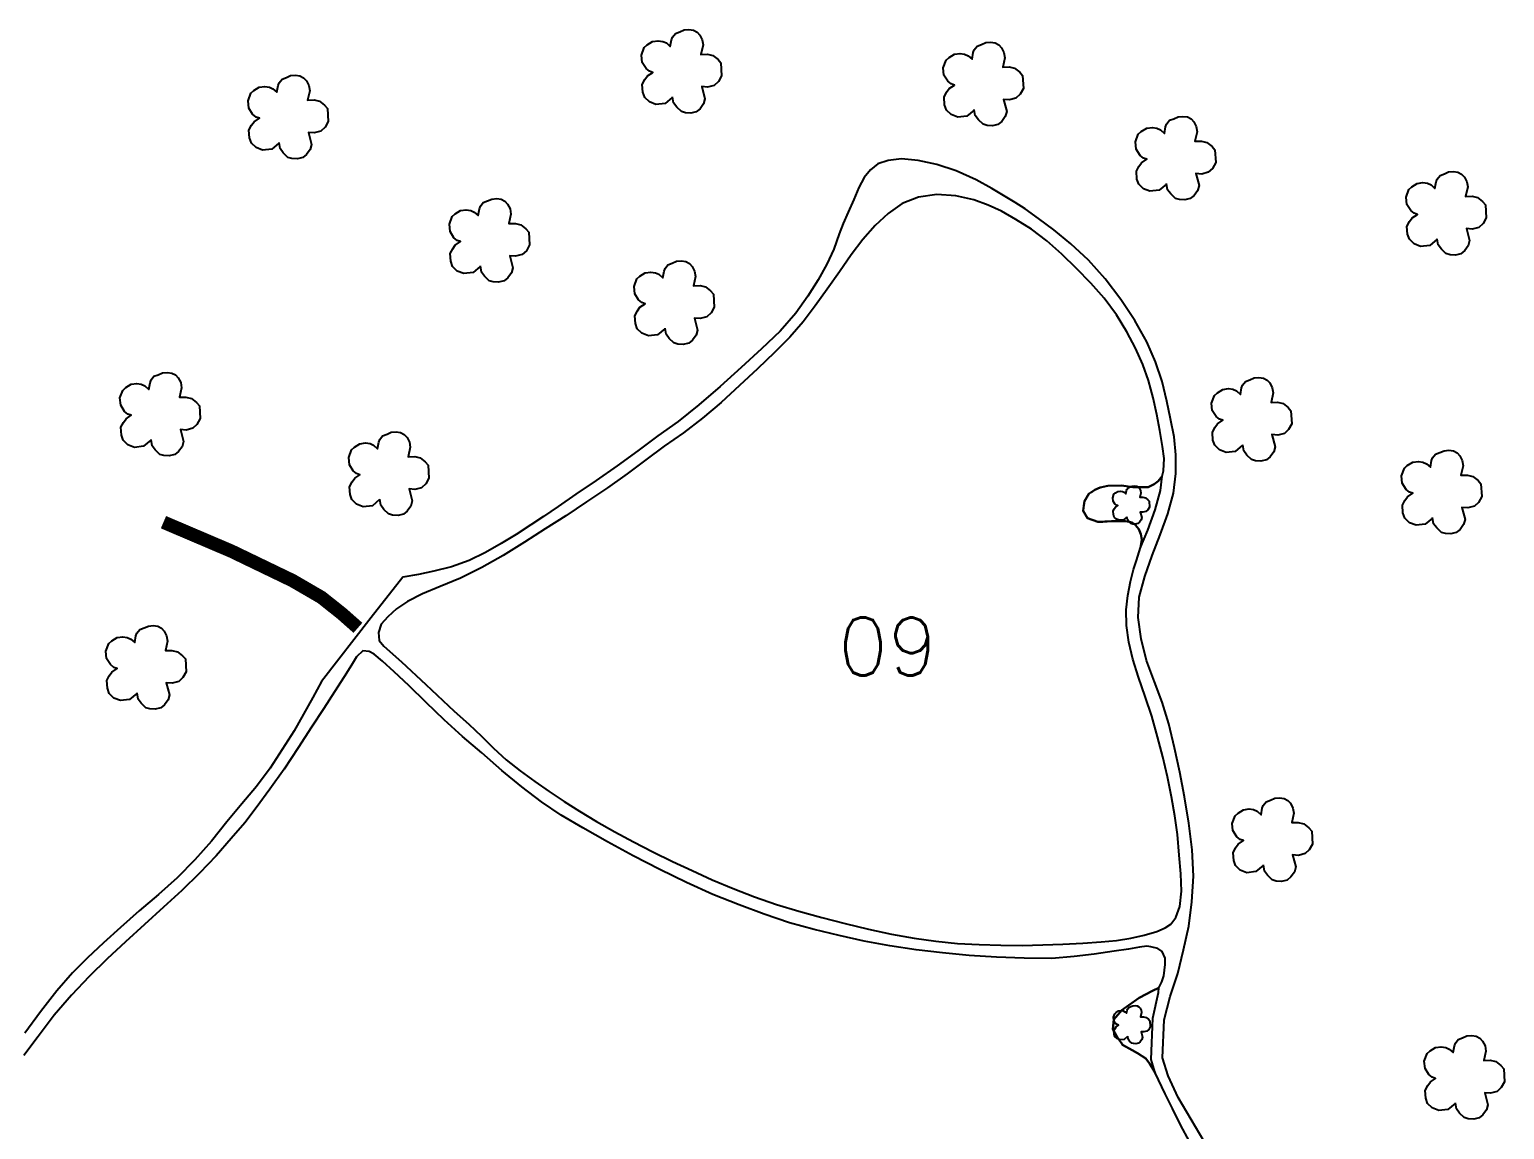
# Model space of a CAD drawing. Extents: x 727942 to 730042, y 7814028 to 7816998.
# Drawn here: x 728843.4 to 729173.6, y 7815647.5 to 7815893.8 of the extents above; entities that cross this region are included whole.
import ezdxf

# ---------------------------------------------------------------- set-up
doc = ezdxf.new("R2010")
doc.units = 0
doc.header["$MEASUREMENT"] = 0
doc.linetypes.add('CONTINUO', pattern=[0])
for name, color, linetype in [('01140001346', 1, 'Continuous'), ('01140001346009', 5, 'Continuous'), ('01140001346010', 5, 'Continuous'), ('_SIMBOLO ARVORE', 118, 'Continuous'), ('ARVORES', 3, 'Continuous'), ('ESTRADA', 1, 'Continuous'), ('TEXTO_NUN_TAL', 7, 'Continuous')]:
    doc.layers.add(name, color=color, linetype=linetype)
doc.styles.add('Simplex', font='simplex.shx')

msp = doc.modelspace()

# ---------------------------------------------------------------- linework, layer by layer
at = {"layer": '01140001346'}
msp.add_lwpolyline([(729106.38, 7815644.87), (729100.54, 7815654.7), (729098.33, 7815659.53), (729097.1, 7815663.55), (729097.43, 7815672.1), (729098.79, 7815677.34), (729100.47, 7815682.5), (729101.77, 7815687.78), (729102.96, 7815693.07), (729103.67, 7815698.52), (729103.99, 7815704.29), (729103.69, 7815710.17), (729102.97, 7815716.1), (729102.01, 7815722.05), (729100.92, 7815727.56), (729099.77, 7815733.01), (729098.49, 7815738.39), (729096.97, 7815743.2), (729095.27, 7815747.81), (729093.49, 7815752.57), (729092.27, 7815757.39), (729091.62, 7815762.15), (729091.84, 7815766.73), (729093.13, 7815771.37), (729094.77, 7815776.05), (729096.55, 7815780.66), (729098.29, 7815785.42), (729099.51, 7815790.02), (729100.04, 7815794.42), (729100.08, 7815798.57), (729099.67, 7815802.62), (729098.83, 7815806.69), (729098.01, 7815810.59), (729096.96, 7815815.03), (729095.51, 7815819.45), (729093.54, 7815823.88), (729090.87, 7815828.66), (729087.74, 7815833.4), (729084.24, 7815838.02), (729080.49, 7815842.22), (729076.53, 7815845.87), (729072.75, 7815848.98), (729069.33, 7815851.51), (729066.32, 7815853.67), (729064.08, 7815855.07), (729058.84, 7815858.26), (729055.34, 7815860.21), (729050.9, 7815862.2), (729046.52, 7815863.64), (729042.35, 7815864.5), (729038.61, 7815864.87), (729035.61, 7815864.54), (729033.35, 7815863.75), (729031.65, 7815862.44), (729030.25, 7815860.68), (729029.08, 7815858.43), (729027.93, 7815855.76), (729026.65, 7815852.93), (729025.57, 7815850.41), (729024.69, 7815848.06), (729023.47, 7815844.69), (729021.94, 7815841.27), (729019.95, 7815837.76), (729017.67, 7815834.12), (729015, 7815830.36), (729011.46, 7815826.33), (729007.27, 7815822.32), (729002.74, 7815818.18), (728998, 7815813.92), (728993.27, 7815809.78), (728988.62, 7815806.1), (728984.07, 7815802.82), (728979.57, 7815799.51), (728974.94, 7815796.13), (728970.24, 7815792.85), (728965.71, 7815789.76), (728961.73, 7815787.07), (728958.44, 7815784.81), (728955.59, 7815782.9), (728952.32, 7815780.77), (728948.95, 7815778.77), (728945.51, 7815776.74), (728941.85, 7815774.92), (728937.86, 7815773.54), (728933.9, 7815772.53), (728930.44, 7815771.77), (728926.97, 7815771.22), (728919.85, 7815762.21), (728908.76, 7815747.84), (728906.82, 7815744.25), (728902.65, 7815736.79), (728897.26, 7815728.41), (728894.19, 7815724.32), (728890.94, 7815720.44), (728887.54, 7815716.46), (728884.11, 7815712.09), (728880.39, 7815707.89), (728876.43, 7815703.91), (728872.24, 7815700.17), (728867.91, 7815696.49), (728863.72, 7815692.77), (728859.91, 7815689.3), (728856.38, 7815685.95), (728853.03, 7815682.59), (728849.47, 7815678.55), (728845.84, 7815673.91), (728842.33, 7815669.1)], dxfattribs=at)
at = {"layer": '01140001346009'}
msp.add_lwpolyline([(729097.17, 7815730.98), (729095.91, 7815735.49), (729094.68, 7815740.08), (729093.15, 7815744.51), (729091.67, 7815748.79), (729090.42, 7815752.83), (729089.52, 7815756.66), (729089.04, 7815760.38), (729088.95, 7815763.93), (729089.3, 7815767.12), (729089.92, 7815770.25), (729090.6, 7815772.9), (729091.21, 7815774.94), (729092.17, 7815777.83), (729092.41, 7815779.64), (729092.23, 7815780.86), (729091.77, 7815781.93), (729090.99, 7815782.89), (729090.89, 7815782.97), (729090.26, 7815783.48), (729089.27, 7815783.68), (729088.8, 7815783.77), (729087.33, 7815783.76), (729085.67, 7815783.72), (729082.59, 7815783.58), (729080.29, 7815784.45), (729079.28, 7815786.05), (729079.58, 7815788.23), (729080.58, 7815789.86), (729081.93, 7815790.79), (729083.11, 7815791.26), (729084.81, 7815791.65), (729087.89, 7815791.7), (729089.88, 7815791.42), (729090.4, 7815791.34), (729091.65, 7815791.34), (729092.21, 7815791.34), (729093.82, 7815791.39), (729095.17, 7815792.05), (729096.13, 7815792.67), (729096.99, 7815793.83), (729097.32, 7815795.01), (729097.45, 7815797.81), (729097.03, 7815800.47), (729096.5, 7815804.02), (729095.82, 7815807.66), (729095, 7815811.38), (729093.94, 7815815.25), (729092.67, 7815818.84), (729091, 7815822.48), (729089.08, 7815826.16), (729086.75, 7815829.98), (729084.03, 7815833.65), (729081.05, 7815837.05), (729077.84, 7815840.33), (729074.55, 7815843.53), (729071.17, 7815846.55), (729067.75, 7815849.13), (729064.25, 7815851.32), (729060.98, 7815853.14), (729058.01, 7815854.54), (729054.84, 7815855.72), (729050.76, 7815856.59), (729046.52, 7815856.86), (729042.43, 7815856.33), (729038.8, 7815854.86), (729035.64, 7815852.62), (729032.71, 7815849.92), (729029.95, 7815846.82), (729027.34, 7815843.35), (729024.76, 7815839.59), (729021.98, 7815835.72), (729019.26, 7815831.98), (729016.57, 7815828.35), (729013.59, 7815824.97), (729010.2, 7815821.5), (729006.36, 7815817.89), (729002.36, 7815814.16), (728998.28, 7815810.35), (728994.1, 7815806.8), (728989.81, 7815803.52), (728985.46, 7815800.56), (728981.37, 7815797.48), (728977.21, 7815794.38), (728972.77, 7815791.2), (728968.11, 7815788.09), (728963.45, 7815784.97), (728958.86, 7815782.01), (728954.19, 7815779.02), (728949.42, 7815776.06), (728944.65, 7815773.38), (728939.87, 7815770.97), (728935.32, 7815769.15), (728931.34, 7815767.48), (728928.02, 7815765.75), (728925.58, 7815764.09), (728923.58, 7815762.36), (728922.14, 7815760.65), (728921.49, 7815758.81), (728921.63, 7815757.06), (728922.72, 7815755.75), (728926.68, 7815752.24), (728932.1, 7815747.17), (728938.43, 7815741.22), (728941.73, 7815738.3), (728944.58, 7815735.58), (728947.3, 7815732.92), (728950.13, 7815730.34), (728953.27, 7815727.82), (728956.49, 7815725.46), (728959.74, 7815723.21), (728963.09, 7815720.98), (728966.52, 7815718.81), (728970.33, 7815716.48), (728974.41, 7815714.19), (728978.6, 7815711.95), (728982.92, 7815709.74), (728987.34, 7815707.58), (728991.78, 7815705.51), (728996.24, 7815703.45), (729000.91, 7815701.51), (729005.72, 7815699.63), (729010.63, 7815697.95), (729015.64, 7815696.46), (729020.76, 7815695.01), (729026.02, 7815693.65), (729031.27, 7815692.4), (729036.4, 7815691.29), (729041.43, 7815690.39), (729046.34, 7815689.71), (729051.19, 7815689.2), (729056.04, 7815688.93), (729060.9, 7815688.8), (729065.66, 7815688.76), (729070.28, 7815688.9), (729074.78, 7815689.04), (729079.24, 7815689.27), (729083.32, 7815689.53), (729086.77, 7815689.89), (729089.95, 7815690.37), (729092.95, 7815691.07), (729095.77, 7815691.86), (729097.67, 7815692.72), (729098.94, 7815693.54), (729100.08, 7815694.99), (729100.93, 7815697.44), (729101.29, 7815700.9), (729101.14, 7815704.78), (729100.83, 7815708.95), (729100.42, 7815713.56), (729099.85, 7815717.79), (729099.1, 7815722), (729098.22, 7815726.5)], close=True, dxfattribs=at)
at = {"layer": '01140001346010'}
msp.add_lwpolyline([(729103.1, 7815644.85), (729101.06, 7815648.58), (729099.27, 7815652.27), (729097.65, 7815655.53), (729095.45, 7815660.22), (729094.16, 7815662.34), (729093.3, 7815663.41), (729091.47, 7815664.61), (729090.29, 7815665.29), (729088.13, 7815666.5), (729087.06, 7815667.96), (729085.96, 7815670.02), (729086.15, 7815672.13), (729087.99, 7815674.26), (729091.87, 7815677.03), (729094.82, 7815678.55), (729096.24, 7815679.29), (729096.89, 7815680.57), (729097.4, 7815681.98), (729097.66, 7815684.5), (729097.66, 7815685.87), (729097.01, 7815687.4), (729096.02, 7815688.05), (729094.45, 7815688.47), (729093.56, 7815688.55), (729091.88, 7815688.35), (729089.46, 7815687.95), (729086.27, 7815687.49), (729081.76, 7815686.79), (729077.26, 7815686.25), (729072.25, 7815685.84), (729066.1, 7815685.89), (729059.91, 7815686.12), (729053.8, 7815686.53), (729047.8, 7815687.13), (729041.9, 7815687.79), (729036.04, 7815688.66), (729030.29, 7815689.72), (729024.63, 7815690.95), (729019.08, 7815692.3), (729013.51, 7815693.82), (729007.91, 7815695.74), (729002.25, 7815697.84), (728996.4, 7815700.18), (728990.47, 7815702.82), (728984.49, 7815705.73), (728978.57, 7815708.79), (728972.77, 7815711.93), (728967.26, 7815715.05), (728962.41, 7815717.94), (728958, 7815720.9), (728953.62, 7815724.24), (728949.1, 7815727.95), (728944.67, 7815731.86), (728940.34, 7815735.56), (728936.24, 7815739.28), (728932.2, 7815743.17), (728928.34, 7815746.95), (728925.06, 7815750.03), (728922.45, 7815752.41), (728920.57, 7815753.97), (728919.46, 7815754.54), (728918.03, 7815754.73), (728916.61, 7815753.35), (728915.49, 7815751.52), (728913.83, 7815748.88), (728911.69, 7815745.57), (728909.25, 7815741.83), (728906.53, 7815737.59), (728903.54, 7815733), (728900.36, 7815728.24), (728897.19, 7815723.73), (728894.15, 7815719.59), (728891.59, 7815716.2), (728888.54, 7815712.68), (728885.2, 7815708.84), (728881.46, 7815704.91), (728877.46, 7815701.07), (728873.36, 7815697.3), (728869.11, 7815693.46), (728864.88, 7815689.56), (728860.77, 7815685.74), (728856.76, 7815681.81), (728852.74, 7815677.63), (728848.86, 7815673.15), (728845.28, 7815668.36), (728842.13, 7815664.08)], dxfattribs=at)
at = {"layer": '_SIMBOLO ARVORE', "linetype": 'CONTINUO'}
for points in [[(728987.31, 7815878.65, 0), (728985.7, 7815877.29, 0), (728983.64, 7815877.05, 0), (728982.18, 7815877.62, 0), (728981.14, 7815878.64, 0), (728980.71, 7815879.81, 0), (728980.59, 7815881.54, 0), (728981.15, 7815882.63, 0), (728981.74, 7815883.44, 0), (728982.93, 7815884.24, 0), (728982.17, 7815884.48, 0), (728981.43, 7815885.09, 0), (728980.56, 7815886.47, 0), (728980.4, 7815888.11, 0), (728981.03, 7815889.81, 0), (728981.69, 7815890.43, 0), (728982.9, 7815891.16, 0), (728984.17, 7815891.33, 0), (728985.18, 7815891.19, 0), (728985.98, 7815890.82, 0), (728986.86, 7815890.03, 0), (728987.12, 7815891.53, 0), (728987.35, 7815892.13, 0), (728988, 7815892.96, 0), (728988.98, 7815893.32, 0), (728989.93, 7815893.74, 0), (728991, 7815893.84, 0), (728992.02, 7815893.7, 0), (728992.84, 7815893.26, 0), (728993.45, 7815892.6, 0), (728993.99, 7815891.54, 0), (728994.2, 7815890.37, 0), (728993.71, 7815888.27, 0), (728995.18, 7815888.29, 0), (728996.4, 7815888, 0), (728997.54, 7815887.09, 0), (728998.18, 7815886.37, 0), (728998.35, 7815883.48, 0), (728997.64, 7815882.19, 0), (728996.7, 7815881.33, 0), (728995.22, 7815880.93, 0), (728993.92, 7815881.04, 0), (728994.61, 7815878.35, 0), (728994.3, 7815877.2, 0), (728993.52, 7815876.1, 0), (728992.66, 7815875.42, 0), (728991.44, 7815875.12, 0), (728990.23, 7815875.19, 0), (728989.33, 7815875.45, 0), (728988.29, 7815876.47, 0), (728987.58, 7815877.39, 0), (728987.36, 7815878.79, 0)], [(729054.88, 7815875.81, 0), (729053.26, 7815874.45, 0), (729051.21, 7815874.21, 0), (729049.74, 7815874.78, 0), (729048.7, 7815875.8, 0), (729048.27, 7815876.97, 0), (729048.16, 7815878.7, 0), (729048.72, 7815879.79, 0), (729049.31, 7815880.6, 0), (729050.49, 7815881.4, 0), (729049.74, 7815881.64, 0), (729049, 7815882.25, 0), (729048.12, 7815883.63, 0), (729047.96, 7815885.27, 0), (729048.59, 7815886.97, 0), (729049.26, 7815887.58, 0), (729050.46, 7815888.32, 0), (729051.73, 7815888.49, 0), (729052.74, 7815888.35, 0), (729053.54, 7815887.98, 0), (729054.42, 7815887.19, 0), (729054.69, 7815888.69, 0), (729054.91, 7815889.29, 0), (729055.57, 7815890.12, 0), (729056.54, 7815890.48, 0), (729057.5, 7815890.9, 0), (729058.57, 7815891, 0), (729059.58, 7815890.85, 0), (729060.41, 7815890.42, 0), (729061.02, 7815889.76, 0), (729061.55, 7815888.7, 0), (729061.76, 7815887.52, 0), (729061.28, 7815885.43, 0), (729062.74, 7815885.45, 0), (729063.96, 7815885.16, 0), (729065.1, 7815884.25, 0), (729065.74, 7815883.52, 0), (729065.91, 7815880.64, 0), (729065.2, 7815879.34, 0), (729064.26, 7815878.48, 0), (729062.78, 7815878.09, 0), (729061.49, 7815878.2, 0), (729062.18, 7815875.51, 0), (729061.86, 7815874.36, 0), (729061.08, 7815873.26, 0), (729060.23, 7815872.58, 0), (729059.01, 7815872.28, 0), (729057.8, 7815872.35, 0), (729056.89, 7815872.61, 0), (729055.85, 7815873.63, 0), (729055.14, 7815874.55, 0), (729054.93, 7815875.95, 0)], [(728899.23, 7815868.41, 0), (728897.61, 7815867.05, 0), (728895.55, 7815866.82, 0), (728894.09, 7815867.39, 0), (728893.05, 7815868.41, 0), (728892.62, 7815869.58, 0), (728892.5, 7815871.3, 0), (728893.06, 7815872.4, 0), (728893.66, 7815873.2, 0), (728894.84, 7815874, 0), (728894.09, 7815874.24, 0), (728893.34, 7815874.86, 0), (728892.47, 7815876.23, 0), (728892.31, 7815877.87, 0), (728892.94, 7815879.58, 0), (728893.61, 7815880.19, 0), (728894.81, 7815880.93, 0), (728896.08, 7815881.1, 0), (728897.09, 7815880.95, 0), (728897.89, 7815880.58, 0), (728898.77, 7815879.8, 0), (728899.04, 7815881.3, 0), (728899.26, 7815881.89, 0), (728899.91, 7815882.72, 0), (728900.89, 7815883.08, 0), (728901.84, 7815883.51, 0), (728902.92, 7815883.6, 0), (728903.93, 7815883.46, 0), (728904.75, 7815883.02, 0), (728905.37, 7815882.36, 0), (728905.9, 7815881.31, 0), (728906.11, 7815880.13, 0), (728905.62, 7815878.03, 0), (728907.09, 7815878.06, 0), (728908.31, 7815877.76, 0), (728909.45, 7815876.86, 0), (728910.09, 7815876.13, 0), (728910.26, 7815873.24, 0), (728909.55, 7815871.95, 0), (728908.61, 7815871.09, 0), (728907.13, 7815870.69, 0), (728905.83, 7815870.81, 0), (728906.53, 7815868.11, 0), (728906.21, 7815866.96, 0), (728905.43, 7815865.87, 0), (728904.57, 7815865.18, 0), (728903.35, 7815864.88, 0), (728902.14, 7815864.96, 0), (728901.24, 7815865.21, 0), (728900.2, 7815866.23, 0), (728899.49, 7815867.16, 0), (728899.28, 7815868.55, 0)], [(729097.93, 7815859.2, 0), (729096.32, 7815857.84, 0), (729094.26, 7815857.61, 0), (729092.8, 7815858.17, 0), (729091.76, 7815859.19, 0), (729091.33, 7815860.36, 0), (729091.21, 7815862.09, 0), (729091.77, 7815863.18, 0), (729092.36, 7815863.99, 0), (729093.55, 7815864.79, 0), (729092.79, 7815865.03, 0), (729092.05, 7815865.65, 0), (729091.18, 7815867.02, 0), (729091.02, 7815868.66, 0), (729091.65, 7815870.37, 0), (729092.31, 7815870.98, 0), (729093.52, 7815871.71, 0), (729094.79, 7815871.88, 0), (729095.8, 7815871.74, 0), (729096.6, 7815871.37, 0), (729097.48, 7815870.59, 0), (729097.74, 7815872.08, 0), (729097.97, 7815872.68, 0), (729098.62, 7815873.51, 0), (729099.6, 7815873.87, 0), (729100.55, 7815874.29, 0), (729101.62, 7815874.39, 0), (729102.64, 7815874.25, 0), (729103.46, 7815873.81, 0), (729104.07, 7815873.15, 0), (729104.61, 7815872.09, 0), (729104.82, 7815870.92, 0), (729104.33, 7815868.82, 0), (729105.8, 7815868.84, 0), (729107.02, 7815868.55, 0), (729108.16, 7815867.64, 0), (729108.8, 7815866.92, 0), (729108.97, 7815864.03, 0), (729108.26, 7815862.74, 0), (729107.32, 7815861.88, 0), (729105.84, 7815861.48, 0), (729104.54, 7815861.6, 0), (729105.24, 7815858.9, 0), (729104.92, 7815857.75, 0), (729104.14, 7815856.65, 0), (729103.28, 7815855.97, 0), (729102.06, 7815855.67, 0), (729100.85, 7815855.74, 0), (729099.95, 7815856, 0), (729098.91, 7815857.02, 0), (729098.2, 7815857.94, 0), (729097.98, 7815859.34, 0)], [(729158.53, 7815846.86, 0), (729156.91, 7815845.5, 0), (729154.85, 7815845.27, 0), (729153.39, 7815845.84, 0), (729152.35, 7815846.86, 0), (729151.92, 7815848.03, 0), (729151.8, 7815849.75, 0), (729152.36, 7815850.84, 0), (729152.96, 7815851.65, 0), (729154.14, 7815852.45, 0), (729153.39, 7815852.69, 0), (729152.64, 7815853.31, 0), (729151.77, 7815854.68, 0), (729151.61, 7815856.32, 0), (729152.24, 7815858.03, 0), (729152.9, 7815858.64, 0), (729154.11, 7815859.38, 0), (729155.38, 7815859.55, 0), (729156.39, 7815859.4, 0), (729157.19, 7815859.03, 0), (729158.07, 7815858.25, 0), (729158.33, 7815859.75, 0), (729158.56, 7815860.34, 0), (729159.21, 7815861.17, 0), (729160.19, 7815861.53, 0), (729161.14, 7815861.96, 0), (729162.22, 7815862.05, 0), (729163.23, 7815861.91, 0), (729164.05, 7815861.47, 0), (729164.67, 7815860.81, 0), (729165.2, 7815859.76, 0), (729165.41, 7815858.58, 0), (729164.92, 7815856.48, 0), (729166.39, 7815856.5, 0), (729167.61, 7815856.21, 0), (729168.75, 7815855.3, 0), (729169.39, 7815854.58, 0), (729169.56, 7815851.69, 0), (729168.85, 7815850.4, 0), (729167.91, 7815849.54, 0), (729166.43, 7815849.14, 0), (729165.13, 7815849.26, 0), (729165.83, 7815846.56, 0), (729165.51, 7815845.41, 0), (729164.73, 7815844.32, 0), (729163.87, 7815843.63, 0), (729162.65, 7815843.33, 0), (729161.44, 7815843.41, 0), (729160.54, 7815843.66, 0), (729159.5, 7815844.68, 0), (729158.79, 7815845.6, 0), (729158.58, 7815847, 0)], [(728944.29, 7815840.77, 0), (728942.68, 7815839.42, 0), (728940.62, 7815839.18, 0), (728939.16, 7815839.75, 0), (728938.12, 7815840.77, 0), (728937.69, 7815841.94, 0), (728937.57, 7815843.67, 0), (728938.13, 7815844.76, 0), (728938.72, 7815845.56, 0), (728939.91, 7815846.37, 0), (728939.15, 7815846.61, 0), (728938.41, 7815847.22, 0), (728937.54, 7815848.6, 0), (728937.38, 7815850.23, 0), (728938.01, 7815851.94, 0), (728938.67, 7815852.55, 0), (728939.88, 7815853.29, 0), (728941.15, 7815853.46, 0), (728942.16, 7815853.31, 0), (728942.96, 7815852.94, 0), (728943.84, 7815852.16, 0), (728944.1, 7815853.66, 0), (728944.33, 7815854.26, 0), (728944.98, 7815855.09, 0), (728945.96, 7815855.45, 0), (728946.91, 7815855.87, 0), (728947.98, 7815855.97, 0), (728949, 7815855.82, 0), (728949.82, 7815855.39, 0), (728950.43, 7815854.73, 0), (728950.97, 7815853.67, 0), (728951.18, 7815852.49, 0), (728950.69, 7815850.4, 0), (728952.16, 7815850.42, 0), (728953.38, 7815850.13, 0), (728954.52, 7815849.22, 0), (728955.16, 7815848.49, 0), (728955.33, 7815845.61, 0), (728954.62, 7815844.31, 0), (728953.68, 7815843.45, 0), (728952.2, 7815843.06, 0), (728950.9, 7815843.17, 0), (728951.6, 7815840.48, 0), (728951.28, 7815839.33, 0), (728950.5, 7815838.23, 0), (728949.64, 7815837.55, 0), (728948.42, 7815837.25, 0), (728947.21, 7815837.32, 0), (728946.31, 7815837.58, 0), (728945.27, 7815838.6, 0), (728944.56, 7815839.52, 0), (728944.34, 7815840.91, 0)], [(728985.64, 7815826.85, 0), (728984.02, 7815825.49, 0), (728981.97, 7815825.25, 0), (728980.5, 7815825.82, 0), (728979.46, 7815826.84, 0), (728979.03, 7815828.01, 0), (728978.92, 7815829.74, 0), (728979.48, 7815830.83, 0), (728980.07, 7815831.64, 0), (728981.25, 7815832.44, 0), (728980.5, 7815832.68, 0), (728979.76, 7815833.29, 0), (728978.88, 7815834.67, 0), (728978.73, 7815836.31, 0), (728979.36, 7815838.01, 0), (728980.02, 7815838.62, 0), (728981.22, 7815839.36, 0), (728982.49, 7815839.53, 0), (728983.51, 7815839.39, 0), (728984.31, 7815839.02, 0), (728985.18, 7815838.23, 0), (728985.45, 7815839.73, 0), (728985.67, 7815840.33, 0), (728986.33, 7815841.16, 0), (728987.3, 7815841.52, 0), (728988.26, 7815841.94, 0), (728989.33, 7815842.04, 0), (728990.34, 7815841.89, 0), (728991.17, 7815841.46, 0), (728991.78, 7815840.8, 0), (728992.31, 7815839.74, 0), (728992.52, 7815838.56, 0), (728992.04, 7815836.47, 0), (728993.51, 7815836.49, 0), (728994.72, 7815836.2, 0), (728995.87, 7815835.29, 0), (728996.5, 7815834.56, 0), (728996.67, 7815831.68, 0), (728995.97, 7815830.38, 0), (728995.03, 7815829.52, 0), (728993.55, 7815829.13, 0), (728992.25, 7815829.24, 0), (728992.94, 7815826.55, 0), (728992.62, 7815825.4, 0), (728991.84, 7815824.3, 0), (728990.99, 7815823.62, 0), (728989.77, 7815823.32, 0), (728988.56, 7815823.39, 0), (728987.65, 7815823.65, 0), (728986.61, 7815824.67, 0), (728985.91, 7815825.59, 0), (728985.69, 7815826.99, 0)], [(728870.55, 7815801.88, 0), (728868.93, 7815800.52, 0), (728866.87, 7815800.28, 0), (728865.41, 7815800.85, 0), (728864.37, 7815801.87, 0), (728863.94, 7815803.04, 0), (728863.82, 7815804.77, 0), (728864.39, 7815805.86, 0), (728864.98, 7815806.67, 0), (728866.16, 7815807.47, 0), (728865.41, 7815807.71, 0), (728864.66, 7815808.32, 0), (728863.79, 7815809.7, 0), (728863.63, 7815811.34, 0), (728864.26, 7815813.04, 0), (728864.93, 7815813.65, 0), (728866.13, 7815814.39, 0), (728867.4, 7815814.56, 0), (728868.41, 7815814.42, 0), (728869.21, 7815814.05, 0), (728870.09, 7815813.26, 0), (728870.36, 7815814.76, 0), (728870.58, 7815815.36, 0), (728871.24, 7815816.19, 0), (728872.21, 7815816.55, 0), (728873.16, 7815816.97, 0), (728874.24, 7815817.07, 0), (728875.25, 7815816.92, 0), (728876.07, 7815816.49, 0), (728876.69, 7815815.83, 0), (728877.22, 7815814.77, 0), (728877.43, 7815813.59, 0), (728876.94, 7815811.5, 0), (728878.41, 7815811.52, 0), (728879.63, 7815811.23, 0), (728880.77, 7815810.32, 0), (728881.41, 7815809.59, 0), (728881.58, 7815806.71, 0), (728880.87, 7815805.42, 0), (728879.93, 7815804.55, 0), (728878.45, 7815804.16, 0), (728877.16, 7815804.27, 0), (728877.85, 7815801.58, 0), (728877.53, 7815800.43, 0), (728876.75, 7815799.33, 0), (728875.89, 7815798.65, 0), (728874.67, 7815798.35, 0), (728873.47, 7815798.42, 0), (728872.56, 7815798.68, 0), (728871.52, 7815799.7, 0), (728870.81, 7815800.62, 0), (728870.6, 7815802.02, 0)], [(729114.97, 7815800.73, 0), (729113.35, 7815799.38, 0), (729111.3, 7815799.14, 0), (729109.83, 7815799.71, 0), (729108.8, 7815800.73, 0), (729108.37, 7815801.9, 0), (729108.25, 7815803.63, 0), (729108.81, 7815804.72, 0), (729109.4, 7815805.52, 0), (729110.58, 7815806.33, 0), (729109.83, 7815806.57, 0), (729109.09, 7815807.18, 0), (729108.22, 7815808.56, 0), (729108.06, 7815810.19, 0), (729108.69, 7815811.9, 0), (729109.35, 7815812.51, 0), (729110.56, 7815813.25, 0), (729111.82, 7815813.42, 0), (729112.84, 7815813.27, 0), (729113.64, 7815812.9, 0), (729114.52, 7815812.12, 0), (729114.78, 7815813.62, 0), (729115, 7815814.22, 0), (729115.66, 7815815.05, 0), (729116.64, 7815815.4, 0), (729117.59, 7815815.83, 0), (729118.66, 7815815.93, 0), (729119.68, 7815815.78, 0), (729120.5, 7815815.35, 0), (729121.11, 7815814.69, 0), (729121.65, 7815813.63, 0), (729121.86, 7815812.45, 0), (729121.37, 7815810.35, 0), (729122.84, 7815810.38, 0), (729124.05, 7815810.09, 0), (729125.2, 7815809.18, 0), (729125.83, 7815808.45, 0), (729126.01, 7815805.56, 0), (729125.3, 7815804.27, 0), (729124.36, 7815803.41, 0), (729122.88, 7815803.02, 0), (729121.58, 7815803.13, 0), (729122.27, 7815800.43, 0), (729121.96, 7815799.29, 0), (729121.18, 7815798.19, 0), (729120.32, 7815797.51, 0), (729119.1, 7815797.21, 0), (729117.89, 7815797.28, 0), (729116.98, 7815797.54, 0), (729115.94, 7815798.56, 0), (729115.24, 7815799.48, 0), (729115.02, 7815800.87, 0)], [(728921.76, 7815788.57, 0), (728920.14, 7815787.21, 0), (728918.09, 7815786.98, 0), (728916.62, 7815787.54, 0), (728915.58, 7815788.57, 0), (728915.15, 7815789.74, 0), (728915.04, 7815791.46, 0), (728915.6, 7815792.55, 0), (728916.19, 7815793.36, 0), (728917.37, 7815794.16, 0), (728916.62, 7815794.4, 0), (728915.88, 7815795.02, 0), (728915, 7815796.39, 0), (728914.85, 7815798.03, 0), (728915.48, 7815799.74, 0), (728916.14, 7815800.35, 0), (728917.35, 7815801.09, 0), (728918.61, 7815801.26, 0), (728919.63, 7815801.11, 0), (728920.43, 7815800.74, 0), (728921.31, 7815799.96, 0), (728921.57, 7815801.45, 0), (728921.79, 7815802.05, 0), (728922.45, 7815802.88, 0), (728923.43, 7815803.24, 0), (728924.38, 7815803.66, 0), (728925.45, 7815803.76, 0), (728926.46, 7815803.62, 0), (728927.29, 7815803.18, 0), (728927.9, 7815802.52, 0), (728928.43, 7815801.46, 0), (728928.64, 7815800.29, 0), (728928.16, 7815798.19, 0), (728929.63, 7815798.21, 0), (728930.84, 7815797.92, 0), (728931.99, 7815797.01, 0), (728932.62, 7815796.29, 0), (728932.79, 7815793.4, 0), (728932.09, 7815792.11, 0), (728931.15, 7815791.25, 0), (728929.67, 7815790.85, 0), (728928.37, 7815790.97, 0), (728929.06, 7815788.27, 0), (728928.74, 7815787.12, 0), (728927.96, 7815786.02, 0), (728927.11, 7815785.34, 0), (728925.89, 7815785.04, 0), (728924.68, 7815785.11, 0), (728923.77, 7815785.37, 0), (728922.73, 7815786.39, 0), (728922.03, 7815787.31, 0), (728921.81, 7815788.71, 0)], [(729157.5, 7815784.42, 0), (729155.88, 7815783.06, 0), (729153.83, 7815782.83, 0), (729152.36, 7815783.4, 0), (729151.33, 7815784.42, 0), (729150.9, 7815785.59, 0), (729150.78, 7815787.31, 0), (729151.34, 7815788.4, 0), (729151.93, 7815789.21, 0), (729153.11, 7815790.01, 0), (729152.36, 7815790.25, 0), (729151.62, 7815790.87, 0), (729150.75, 7815792.24, 0), (729150.59, 7815793.88, 0), (729151.22, 7815795.59, 0), (729151.88, 7815796.2, 0), (729153.09, 7815796.94, 0), (729154.35, 7815797.11, 0), (729155.37, 7815796.96, 0), (729156.17, 7815796.59, 0), (729157.05, 7815795.81, 0), (729157.31, 7815797.3, 0), (729157.53, 7815797.9, 0), (729158.19, 7815798.73, 0), (729159.17, 7815799.09, 0), (729160.12, 7815799.51, 0), (729161.19, 7815799.61, 0), (729162.2, 7815799.47, 0), (729163.03, 7815799.03, 0), (729163.64, 7815798.37, 0), (729164.18, 7815797.31, 0), (729164.39, 7815796.14, 0), (729163.9, 7815794.04, 0), (729165.37, 7815794.06, 0), (729166.58, 7815793.77, 0), (729167.73, 7815792.86, 0), (729168.36, 7815792.14, 0), (729168.54, 7815789.25, 0), (729167.83, 7815787.96, 0), (729166.89, 7815787.1, 0), (729165.41, 7815786.7, 0), (729164.11, 7815786.82, 0), (729164.8, 7815784.12, 0), (729164.49, 7815782.97, 0), (729163.71, 7815781.88, 0), (729162.85, 7815781.19, 0), (729161.63, 7815780.89, 0), (729160.42, 7815780.97, 0), (729159.51, 7815781.22, 0), (729158.47, 7815782.24, 0), (729157.77, 7815783.16, 0), (729157.55, 7815784.56, 0)], [(729089.08, 7815784.68, 0), (729088.34, 7815784.06, 0), (729087.4, 7815783.96, 0), (729086.73, 7815784.22, 0), (729086.25, 7815784.68, 0), (729086.06, 7815785.22, 0), (729086, 7815786.01, 0), (729086.26, 7815786.51, 0), (729086.53, 7815786.88, 0), (729087.07, 7815787.24, 0), (729086.73, 7815787.35, 0), (729086.39, 7815787.63, 0), (729085.99, 7815788.26, 0), (729085.91, 7815789.01, 0), (729086.2, 7815789.79, 0), (729086.51, 7815790.07, 0), (729087.06, 7815790.41, 0), (729087.64, 7815790.49, 0), (729088.1, 7815790.42, 0), (729088.47, 7815790.25, 0), (729088.87, 7815789.89, 0), (729088.99, 7815790.58, 0), (729089.09, 7815790.85, 0), (729089.39, 7815791.23, 0), (729089.84, 7815791.4, 0), (729090.27, 7815791.59, 0), (729090.77, 7815791.63, 0), (729091.23, 7815791.57, 0), (729091.61, 7815791.37, 0), (729091.89, 7815791.07, 0), (729092.13, 7815790.58, 0), (729092.23, 7815790.04, 0), (729092, 7815789.09, 0), (729092.68, 7815789.1, 0), (729093.23, 7815788.96, 0), (729093.76, 7815788.55, 0), (729094.05, 7815788.21, 0), (729094.12, 7815786.89, 0), (729093.8, 7815786.3, 0), (729093.37, 7815785.91, 0), (729092.69, 7815785.73, 0), (729092.1, 7815785.78, 0), (729092.42, 7815784.55, 0), (729092.27, 7815784.02, 0), (729091.92, 7815783.52, 0), (729091.52, 7815783.21, 0), (729090.97, 7815783.07, 0), (729090.41, 7815783.1, 0), (729090, 7815783.22, 0), (729089.52, 7815783.69, 0), (729089.2, 7815784.11, 0), (729089.1, 7815784.75, 0)], [(728867.4, 7815745.17, 0), (728865.79, 7815743.81, 0), (728863.73, 7815743.58, 0), (728862.27, 7815744.15, 0), (728861.23, 7815745.17, 0), (728860.8, 7815746.34, 0), (728860.68, 7815748.06, 0), (728861.24, 7815749.15, 0), (728861.83, 7815749.96, 0), (728863.02, 7815750.76, 0), (728862.26, 7815751, 0), (728861.52, 7815751.62, 0), (728860.65, 7815752.99, 0), (728860.49, 7815754.63, 0), (728861.12, 7815756.34, 0), (728861.78, 7815756.95, 0), (728862.99, 7815757.69, 0), (728864.26, 7815757.86, 0), (728865.27, 7815757.71, 0), (728866.07, 7815757.34, 0), (728866.95, 7815756.56, 0), (728867.21, 7815758.05, 0), (728867.44, 7815758.65, 0), (728868.09, 7815759.48, 0), (728869.07, 7815759.84, 0), (728870.02, 7815760.26, 0), (728871.09, 7815760.36, 0), (728872.11, 7815760.22, 0), (728872.93, 7815759.78, 0), (728873.54, 7815759.12, 0), (728874.08, 7815758.06, 0), (728874.29, 7815756.89, 0), (728873.8, 7815754.79, 0), (728875.27, 7815754.81, 0), (728876.49, 7815754.52, 0), (728877.63, 7815753.61, 0), (728878.27, 7815752.89, 0), (728878.44, 7815750, 0), (728877.73, 7815748.71, 0), (728876.79, 7815747.85, 0), (728875.31, 7815747.45, 0), (728874.01, 7815747.57, 0), (728874.71, 7815744.87, 0), (728874.39, 7815743.72, 0), (728873.61, 7815742.63, 0), (728872.75, 7815741.94, 0), (728871.53, 7815741.64, 0), (728870.32, 7815741.72, 0), (728869.42, 7815741.97, 0), (728868.38, 7815742.99, 0), (728867.67, 7815743.91, 0), (728867.45, 7815745.31, 0)], [(729119.6, 7815706.63, 0), (729117.99, 7815705.27, 0), (729115.93, 7815705.03, 0), (729114.47, 7815705.6, 0), (729113.43, 7815706.62, 0), (729113, 7815707.79, 0), (729112.88, 7815709.52, 0), (729113.44, 7815710.61, 0), (729114.03, 7815711.42, 0), (729115.22, 7815712.22, 0), (729114.46, 7815712.46, 0), (729113.72, 7815713.07, 0), (729112.85, 7815714.45, 0), (729112.69, 7815716.09, 0), (729113.32, 7815717.79, 0), (729113.98, 7815718.4, 0), (729115.19, 7815719.14, 0), (729116.46, 7815719.31, 0), (729117.47, 7815719.17, 0), (729118.27, 7815718.8, 0), (729119.15, 7815718.01, 0), (729119.41, 7815719.51, 0), (729119.64, 7815720.11, 0), (729120.29, 7815720.94, 0), (729121.27, 7815721.3, 0), (729122.22, 7815721.72, 0), (729123.29, 7815721.82, 0), (729124.31, 7815721.67, 0), (729125.13, 7815721.24, 0), (729125.74, 7815720.58, 0), (729126.28, 7815719.52, 0), (729126.49, 7815718.34, 0), (729126, 7815716.25, 0), (729127.47, 7815716.27, 0), (729128.69, 7815715.98, 0), (729129.83, 7815715.07, 0), (729130.47, 7815714.34, 0), (729130.64, 7815711.46, 0), (729129.93, 7815710.16, 0), (729128.99, 7815709.3, 0), (729127.51, 7815708.91, 0), (729126.21, 7815709.02, 0), (729126.91, 7815706.33, 0), (729126.59, 7815705.18, 0), (729125.81, 7815704.08, 0), (729124.95, 7815703.4, 0), (729123.73, 7815703.1, 0), (729122.52, 7815703.17, 0), (729121.62, 7815703.43, 0), (729120.58, 7815704.45, 0), (729119.87, 7815705.37, 0), (729119.65, 7815706.77, 0)], [(729089.24, 7815668.34, 0), (729088.51, 7815667.72, 0), (729087.57, 7815667.61, 0), (729086.9, 7815667.88, 0), (729086.42, 7815668.34, 0), (729086.22, 7815668.88, 0), (729086.17, 7815669.67, 0), (729086.43, 7815670.17, 0), (729086.7, 7815670.54, 0), (729087.24, 7815670.9, 0), (729086.89, 7815671.01, 0), (729086.55, 7815671.29, 0), (729086.15, 7815671.92, 0), (729086.08, 7815672.67, 0), (729086.37, 7815673.45, 0), (729086.67, 7815673.73, 0), (729087.23, 7815674.07, 0), (729087.81, 7815674.15, 0), (729088.27, 7815674.08, 0), (729088.64, 7815673.91, 0), (729089.04, 7815673.55, 0), (729089.16, 7815674.24, 0), (729089.26, 7815674.51, 0), (729089.56, 7815674.89, 0), (729090.01, 7815675.05, 0), (729090.44, 7815675.25, 0), (729090.93, 7815675.29, 0), (729091.4, 7815675.23, 0), (729091.77, 7815675.03, 0), (729092.05, 7815674.73, 0), (729092.3, 7815674.24, 0), (729092.39, 7815673.7, 0), (729092.17, 7815672.74, 0), (729092.84, 7815672.76, 0), (729093.4, 7815672.62, 0), (729093.92, 7815672.21, 0), (729094.21, 7815671.87, 0), (729094.29, 7815670.55, 0), (729093.97, 7815669.96, 0), (729093.54, 7815669.57, 0), (729092.86, 7815669.39, 0), (729092.27, 7815669.44, 0), (729092.59, 7815668.21, 0), (729092.44, 7815667.68, 0), (729092.08, 7815667.18, 0), (729091.69, 7815666.87, 0), (729091.13, 7815666.73, 0), (729090.58, 7815666.76, 0), (729090.17, 7815666.88, 0), (729089.69, 7815667.35, 0), (729089.37, 7815667.77, 0), (729089.27, 7815668.41, 0)], [(729162.61, 7815653.39, 0), (729160.99, 7815652.03, 0), (729158.94, 7815651.79, 0), (729157.47, 7815652.36, 0), (729156.43, 7815653.38, 0), (729156, 7815654.55, 0), (729155.89, 7815656.28, 0), (729156.45, 7815657.37, 0), (729157.04, 7815658.18, 0), (729158.22, 7815658.98, 0), (729157.47, 7815659.22, 0), (729156.73, 7815659.83, 0), (729155.85, 7815661.21, 0), (729155.69, 7815662.85, 0), (729156.32, 7815664.55, 0), (729156.99, 7815665.16, 0), (729158.19, 7815665.9, 0), (729159.46, 7815666.07, 0), (729160.47, 7815665.93, 0), (729161.28, 7815665.56, 0), (729162.15, 7815664.77, 0), (729162.42, 7815666.27, 0), (729162.64, 7815666.87, 0), (729163.3, 7815667.7, 0), (729164.27, 7815668.06, 0), (729165.23, 7815668.48, 0), (729166.3, 7815668.58, 0), (729167.31, 7815668.43, 0), (729168.14, 7815668, 0), (729168.75, 7815667.34, 0), (729169.28, 7815666.28, 0), (729169.49, 7815665.1, 0), (729169.01, 7815663.01, 0), (729170.47, 7815663.03, 0), (729171.69, 7815662.74, 0), (729172.84, 7815661.83, 0), (729173.47, 7815661.1, 0), (729173.64, 7815658.22, 0), (729172.93, 7815656.92, 0), (729171.99, 7815656.06, 0), (729170.51, 7815655.67, 0), (729169.22, 7815655.78, 0), (729169.91, 7815653.09, 0), (729169.59, 7815651.94, 0), (729168.81, 7815650.84, 0), (729167.96, 7815650.16, 0), (729166.74, 7815649.86, 0), (729165.53, 7815649.93, 0), (729164.62, 7815650.19, 0), (729163.58, 7815651.21, 0), (729162.87, 7815652.13, 0), (729162.66, 7815653.52, 0)]]:
    msp.add_polyline3d(points, dxfattribs=at)
at = {"layer": 'ARVORES'}
for points in [[(729096.59, 7815790.58), (729096.99, 7815793.83), (729096.13, 7815792.67), (729095.17, 7815792.05), (729093.82, 7815791.39), (729092.21, 7815791.34), (729090.4, 7815791.34), (729087.89, 7815791.7), (729086.82, 7815791.68), (729084.81, 7815791.65), (729083.11, 7815791.26), (729081.93, 7815790.79), (729081.07, 7815790.19), (729080.58, 7815789.86), (729079.58, 7815788.23), (729079.52, 7815787.75), (729079.38, 7815786.78), (729079.28, 7815786.05), (729080.29, 7815784.45), (729080.29, 7815784.45), (729082.59, 7815783.58), (729083.7, 7815783.63), (729085.67, 7815783.72), (729087.33, 7815783.76), (729088.8, 7815783.77), (729090.26, 7815783.48), (729090.99, 7815782.89), (729091.77, 7815781.93), (729092.23, 7815780.86), (729092.41, 7815779.64), (729092.17, 7815777.83), (729093.77, 7815781.7), (729095.46, 7815786.31)], [(729094.9, 7815672.47), (729096.15, 7815678.21), (729096.24, 7815679.29), (729094.82, 7815678.55), (729091.87, 7815677.03), (729088.58, 7815674.68), (729087.99, 7815674.26), (729086.15, 7815672.13), (729085.96, 7815670.02), (729086.42, 7815669.16), (729087.06, 7815667.96), (729087.71, 7815667.06), (729088.13, 7815666.5), (729090.29, 7815665.29), (729091.47, 7815664.61), (729093.3, 7815663.41), (729094.16, 7815662.34), (729095.45, 7815660.22), (729094.54, 7815663.22)]]:
    msp.add_lwpolyline(points, close=True, dxfattribs=at)
at = {"layer": 'ESTRADA', "linetype": 'Continuous', "ltscale": 80, "const_width": 3}
msp.add_lwpolyline([(728873.37, 7815783.52), (728888.62, 7815777.02), (728902.27, 7815770.44), (728908.74, 7815766.68), (728913.33, 7815763.03), (728916.91, 7815759.86)], dxfattribs=at)

# ---------------------------------------------------------------- texts
at = {"layer": 'TEXTO_NUN_TAL', "linetype": 'Continuous', "style": 'Simplex'}
msp.add_text('09', height=13, dxfattribs=at).set_placement((729024.43, 7815749.21, -639.64))

doc.saveas('drawing.dxf')
